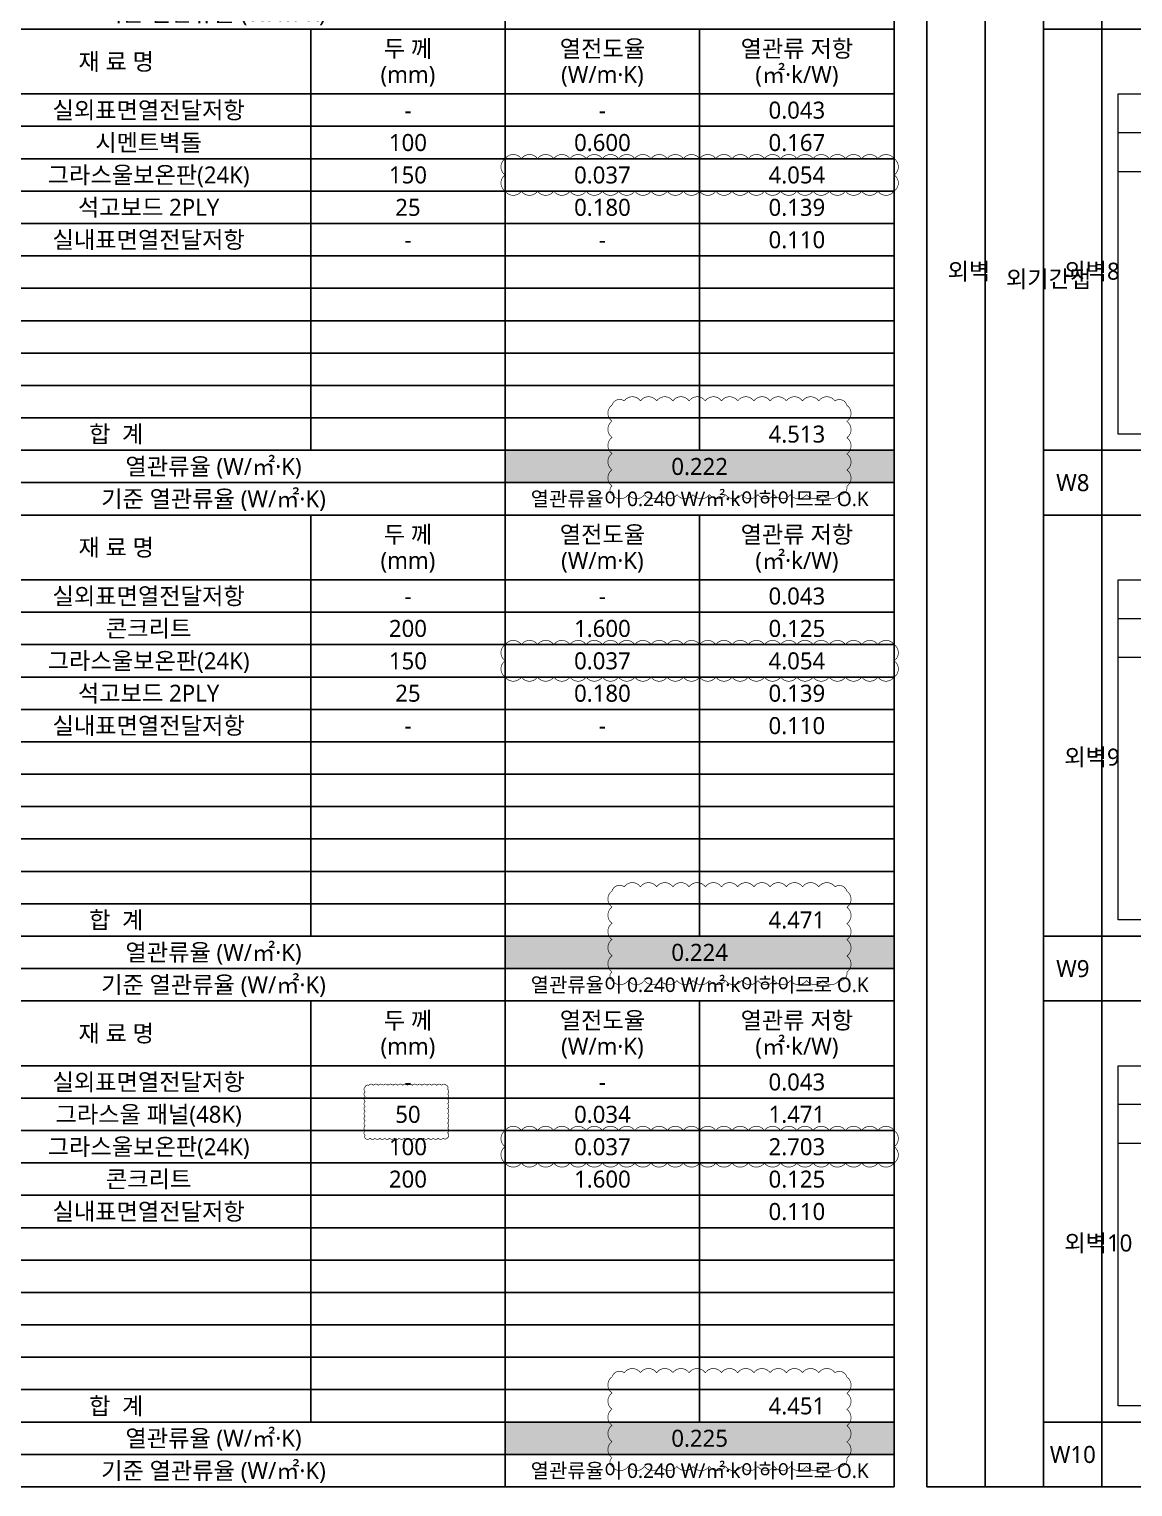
# Model space of a CAD drawing. Header units: millimetres. Extents: x 433 to 50040, y -8477 to -471.
# Drawn here: x 3105 to 6510, y -8477 to -3976 of the extents above; entities that cross this region are included whole.
import ezdxf
from ezdxf.enums import TextEntityAlignment as Align

# ---------------------------------------------------------------- set-up
doc = ezdxf.new("R2010")
doc.units = ezdxf.units.MM
doc.header["$MEASUREMENT"] = 0
doc.layers.add('2', color=4, linetype='CONTINUOUS')
doc.layers.add('RXANNOT', color=4, linetype='CONTINUOUS')
for name, color, linetype, lineweight in [('A-MKXX-NAME', 3, 'CONTINUOUS', 25), ('A-XXXX-HATC', 8, 'CONTINUOUS', 18), ('A-XXXX-TABL', 7, 'CONTINUOUS', 25), ('REV-202205', 20, 'CONTINUOUS', 25)]:
    doc.layers.add(name, color=color, linetype=linetype, lineweight=lineweight)
doc.layers.add('A-XXXX-NPLT', color=144, linetype='CONTINUOUS', lineweight=15, plot=False)
doc.styles.add('맑은고딕', font='malgun.ttf')

# ---------------------------------------------------------------- blocks, each defined once
blk = doc.blocks.new('1')
at = {"layer": 'A-XXXX-HATC'}
h = blk.add_hatch(color=254, dxfattribs=at)
h.dxf.hatch_style = 1
h.paths.add_polyline_path([(3600, -1300), (4800, -1300), (4800, -1400), (3600, -1400)])
at = {"layer": 'A-XXXX-NPLT', "ltscale": 50}
for p, q in [((1750, -320), (50, -320)), ((1750, -440), (50, -440))]:
    blk.add_line(p, q, dxfattribs=at)
blk.add_lwpolyline([(1750, -1250), (50, -1250), (50, -200), (1750, -200)], close=True, dxfattribs=at)
at = {"layer": 'A-XXXX-TABL'}
for p, q in [((1800, 0), (1800, -1500)), ((3000, 0), (3000, -1300)), ((3600, 0), (3600, -1500)), ((4200, 0), (4200, -1300)), ((4800, -200), (1800, -200)), ((2000, -200), (2000, -1200)), ((4800, -300), (1800, -300)), ((4800, -400), (1800, -400)), ((4800, -500), (1800, -500)), ((4800, -600), (1800, -600)), ((4800, -700), (1800, -700)), ((4800, -800), (1800, -800)), ((4800, -900), (1800, -900)), ((4800, -1000), (1800, -1000)), ((4800, -1100), (1800, -1100)), ((4800, -1200), (1800, -1200)), ((4800, -1300), (0, -1300)), ((600, -1500), (600, -1300)), ((4800, -1400), (1800, -1400))]:
    blk.add_line(p, q, dxfattribs=at)
blk.add_lwpolyline([(4800, -1500), (0, -1500), (0, 0), (4800, 0)], close=True, dxfattribs=at)
at = {"layer": 'A-XXXX-TABL', "color": 2, "const_width": 5}
blk.add_lwpolyline([(3600, -1300), (4800, -1300), (4800, -1400), (3600, -1400)], close=True, dxfattribs=at)
at = {"layer": 'A-MKXX-NAME', "style": '맑은고딕'}
for s, p in [('두 께', (3300, -60)), ('열전도율', (3900, -60)), ('열관류 저항', (4500, -60)), ('재 료 명', (2400, -100)), ('(mm)', (3300, -140)), ('(W/m·K)', (3900, -140)), ('(㎡·k/W)', (4500, -140)), ('1', (1900, -250)), ('2', (1900, -350)), ('3', (1900, -450)), ('4', (1900, -550)), ('5', (1900, -650)), ('6', (1900, -750)), ('7', (1900, -850)), ('8', (1900, -950)), ('9', (1900, -1050)), ('10', (1900, -1150)), ('합  계', (2400, -1250)), ('열관류율 (W/㎡·K)', (2700, -1350)), ('면적(㎡)', (300, -1400)), ('기준 열관류율 (W/㎡·K)', (2700, -1450))]:
    blk.add_text(s, height=52.5, dxfattribs=at).set_placement(p, align=Align.MIDDLE_CENTER)
blk = doc.blocks.new('asdf')
at = {"layer": 'A-XXXX-TABL'}
for p, q in [((15666, -2604), (15666, -22604)), ((16146, -2604), (16146, -22604)), ((16626, -2604), (16626, -22604)), ((17106, -2604), (17106, -22604)), ((17106, -10604), (16626, -10604)), ((17106, -14071), (16626, -14071)), ((17106, -14604), (16626, -14604)), ((17106, -18071), (16626, -18071)), ((17106, -18604), (16626, -18604)), ((17106, -22071), (16626, -22071)), ((15666, -22604), (17106, -22604))]:
    blk.add_line(p, q, dxfattribs=at)
at = {"layer": '2', "xscale": 2.666666666666639, "yscale": 2.666666666666639, "zscale": 2.666666666666639}
for p in [(2596, -6604), (17106, -6604), (2596, -10604), (17106, -10604), (2596, -14604), (17106, -14604), (2596, -18604), (17106, -18604)]:
    blk.add_blockref('1', p, dxfattribs=at)

msp = doc.modelspace()

# ---------------------------------------------------------------- linework, layer by layer
at = {"layer": 'A-XXXX-TABL'}
msp.add_line((6414.8, -3976.5), (6234.8, -3976.5), dxfattribs=at)
at = {"layer": 'REV-202205', "const_width": 2}
for points in [[(4573.5, -4476.5, 0.520567), (4623.5, -4476.5, 0.520567), (4673.5, -4476.5, 0.520567), (4723.5, -4476.5, 0.520567), (4773.5, -4476.5, 0.520567), (4823.5, -4476.5, 0.520567), (4873.5, -4476.5, 0.520567), (4923.5, -4476.5, 0.520567), (4973.5, -4476.5, 0.520567), (5023.5, -4476.5, 0.520567), (5073.5, -4476.5, 0.520567), (5123.5, -4476.5, 0.520567), (5173.5, -4476.5, 0.520567), (5223.5, -4476.5, 0.520567), (5273.5, -4476.5, 0.520567), (5323.5, -4476.5, 0.520567), (5373.5, -4476.5, 0.520567), (5423.5, -4476.5, 0.520567), (5473.5, -4476.5, 0.520567), (5523.5, -4476.5, 0.520567), (5573.5, -4476.5, 0.520567), (5623.5, -4476.5, 0.520567), (5673.5, -4476.5, 0.520567), (5723.5, -4476.5, 0.520567), (5773.5, -4476.5, 0.520567), (5773.5, -4426.5, 0.520567), (5773.5, -4376.5, 0.520567), (5723.5, -4376.5, 0.520567), (5673.5, -4376.5, 0.520567), (5623.5, -4376.5, 0.520567), (5573.5, -4376.5, 0.520567), (5523.5, -4376.5, 0.520567), (5473.5, -4376.5, 0.520567), (5423.5, -4376.5, 0.520567), (5373.5, -4376.5, 0.520567), (5323.5, -4376.5, 0.520567), (5273.5, -4376.5, 0.520567), (5223.5, -4376.5, 0.520567), (5173.5, -4376.5, 0.520567), (5123.5, -4376.5, 0.520567), (5073.5, -4376.5, 0.520567), (5023.5, -4376.5, 0.520567), (4973.5, -4376.5, 0.520567), (4923.5, -4376.5, 0.520567), (4873.5, -4376.5, 0.520567), (4823.5, -4376.5, 0.520567), (4773.5, -4376.5, 0.520567), (4723.5, -4376.5, 0.520567), (4673.5, -4376.5, 0.520567), (4623.5, -4376.5, 0.520567), (4573.5, -4376.5, 0.520567), (4573.5, -4426.5, 0.520567)], [(4903.4, -5413.3, 0.520567), (4953.4, -5413.3, 0.520567), (5003.4, -5413.3, 0.520567), (5053.4, -5413.3, 0.520567), (5103.4, -5413.3, 0.520567), (5153.4, -5413.3, 0.520567), (5203.4, -5413.3, 0.520567), (5253.4, -5413.3, 0.520567), (5303.4, -5413.3, 0.520567), (5353.4, -5413.3, 0.520567), (5403.4, -5413.3, 0.520567), (5453.4, -5413.3, 0.520567), (5503.4, -5413.3, 0.520567), (5553.4, -5413.3, 0.520567), (5603.4, -5413.3, 0.520567), (5627.6, -5387.6, 0.520567), (5627.6, -5337.6, 0.520567), (5627.6, -5287.6, 0.520567), (5627.6, -5237.6, 0.520567), (5627.6, -5187.6, 0.520567), (5627.6, -5137.6, 0.520567), (5590.9, -5124.3, 0.520567), (5540.9, -5124.3, 0.520567), (5490.9, -5124.3, 0.520567), (5440.9, -5124.3, 0.520567), (5390.9, -5124.3, 0.520567), (5340.9, -5124.3, 0.520567), (5290.9, -5124.3, 0.520567), (5240.9, -5124.3, 0.520567), (5190.9, -5124.3, 0.520567), (5140.9, -5124.3, 0.520567), (5090.9, -5124.3, 0.520567), (5040.9, -5124.3, 0.520567), (4990.9, -5124.3, 0.520567), (4940.9, -5124.3, 0.520567), (4903.4, -5136.8, 0.520567), (4903.4, -5186.8, 0.520567), (4903.4, -5236.8, 0.520567), (4903.4, -5286.8, 0.520567), (4903.4, -5336.8, 0.520567), (4903.4, -5386.8, 0.520567)], [(4573.5, -5976.5, 0.520567), (4623.5, -5976.5, 0.520567), (4673.5, -5976.5, 0.520567), (4723.5, -5976.5, 0.520567), (4773.5, -5976.5, 0.520567), (4823.5, -5976.5, 0.520567), (4873.5, -5976.5, 0.520567), (4923.5, -5976.5, 0.520567), (4973.5, -5976.5, 0.520567), (5023.5, -5976.5, 0.520567), (5073.5, -5976.5, 0.520567), (5123.5, -5976.5, 0.520567), (5173.5, -5976.5, 0.520567), (5223.5, -5976.5, 0.520567), (5273.5, -5976.5, 0.520567), (5323.5, -5976.5, 0.520567), (5373.5, -5976.5, 0.520567), (5423.5, -5976.5, 0.520567), (5473.5, -5976.5, 0.520567), (5523.5, -5976.5, 0.520567), (5573.5, -5976.5, 0.520567), (5623.5, -5976.5, 0.520567), (5673.5, -5976.5, 0.520567), (5723.5, -5976.5, 0.520567), (5773.5, -5976.5, 0.520567), (5773.5, -5926.5, 0.520567), (5773.5, -5876.5, 0.520567), (5723.5, -5876.5, 0.520567), (5673.5, -5876.5, 0.520567), (5623.5, -5876.5, 0.520567), (5573.5, -5876.5, 0.520567), (5523.5, -5876.5, 0.520567), (5473.5, -5876.5, 0.520567), (5423.5, -5876.5, 0.520567), (5373.5, -5876.5, 0.520567), (5323.5, -5876.5, 0.520567), (5273.5, -5876.5, 0.520567), (5223.5, -5876.5, 0.520567), (5173.5, -5876.5, 0.520567), (5123.5, -5876.5, 0.520567), (5073.5, -5876.5, 0.520567), (5023.5, -5876.5, 0.520567), (4973.5, -5876.5, 0.520567), (4923.5, -5876.5, 0.520567), (4873.5, -5876.5, 0.520567), (4823.5, -5876.5, 0.520567), (4773.5, -5876.5, 0.520567), (4723.5, -5876.5, 0.520567), (4673.5, -5876.5, 0.520567), (4623.5, -5876.5, 0.520567), (4573.5, -5876.5, 0.520567), (4573.5, -5926.5, 0.520567)], [(4903.4, -6913.3, 0.520567), (4953.4, -6913.3, 0.520567), (5003.4, -6913.3, 0.520567), (5053.4, -6913.3, 0.520567), (5103.4, -6913.3, 0.520567), (5153.4, -6913.3, 0.520567), (5203.4, -6913.3, 0.520567), (5253.4, -6913.3, 0.520567), (5303.4, -6913.3, 0.520567), (5353.4, -6913.3, 0.520567), (5403.4, -6913.3, 0.520567), (5453.4, -6913.3, 0.520567), (5503.4, -6913.3, 0.520567), (5553.4, -6913.3, 0.520567), (5603.4, -6913.3, 0.520567), (5627.6, -6887.6, 0.520567), (5627.6, -6837.6, 0.520567), (5627.6, -6787.6, 0.520567), (5627.6, -6737.6, 0.520567), (5627.6, -6687.6, 0.520567), (5627.6, -6637.6, 0.520567), (5590.9, -6624.3, 0.520567), (5540.9, -6624.3, 0.520567), (5490.9, -6624.3, 0.520567), (5440.9, -6624.3, 0.520567), (5390.9, -6624.3, 0.520567), (5340.9, -6624.3, 0.520567), (5290.9, -6624.3, 0.520567), (5240.9, -6624.3, 0.520567), (5190.9, -6624.3, 0.520567), (5140.9, -6624.3, 0.520567), (5090.9, -6624.3, 0.520567), (5040.9, -6624.3, 0.520567), (4990.9, -6624.3, 0.520567), (4940.9, -6624.3, 0.520567), (4903.4, -6636.8, 0.520567), (4903.4, -6686.8, 0.520567), (4903.4, -6736.8, 0.520567), (4903.4, -6786.8, 0.520567), (4903.4, -6836.8, 0.520567), (4903.4, -6886.8, 0.520567)], [(4141.8, -7399.9, 0.520567), (4156.8, -7399.9, 0.520567), (4171.8, -7399.9, 0.520567), (4186.8, -7399.9, 0.520567), (4201.8, -7399.9, 0.520567), (4216.8, -7399.9, 0.520567), (4231.8, -7399.9, 0.520567), (4246.8, -7399.9, 0.520567), (4261.8, -7399.9, 0.520567), (4276.8, -7399.9, 0.520567), (4291.8, -7399.9, 0.520567), (4306.8, -7399.9, 0.520567), (4321.8, -7399.9, 0.520567), (4336.8, -7399.9, 0.520567), (4351.8, -7399.9, 0.520567), (4366.8, -7399.9, 0.520567), (4381.8, -7399.9, 0.520567), (4395.6, -7398.7, 0.520567), (4395.6, -7383.7, 0.520567), (4395.6, -7368.7, 0.520567), (4395.6, -7353.7, 0.520567), (4395.6, -7338.7, 0.520567), (4395.6, -7323.7, 0.520567), (4395.6, -7308.7, 0.520567), (4395.6, -7293.7, 0.520567), (4395.6, -7278.7, 0.520567), (4395.6, -7263.7, 0.520567), (4395.6, -7248.7, 0.520567), (4392.1, -7237.2, 0.520567), (4377.1, -7237.2, 0.520567), (4362.1, -7237.2, 0.520567), (4347.1, -7237.2, 0.520567), (4332.1, -7237.2, 0.520567), (4317.1, -7237.2, 0.520567), (4302.1, -7237.2, 0.520567), (4287.1, -7237.2, 0.520567), (4272.1, -7237.2, 0.520567), (4257.1, -7237.2, 0.520567), (4242.1, -7237.2, 0.520567), (4227.1, -7237.2, 0.520567), (4212.1, -7237.2, 0.520567), (4197.1, -7237.2, 0.520567), (4182.1, -7237.2, 0.520567), (4167.1, -7237.2, 0.520567), (4152.1, -7237.2, 0.520567), (4141.8, -7241.9, 0.520567), (4141.8, -7256.9, 0.520567), (4141.8, -7271.9, 0.520567), (4141.8, -7286.9, 0.520567), (4141.8, -7301.9, 0.520567), (4141.8, -7316.9, 0.520567), (4141.8, -7331.9, 0.520567), (4141.8, -7346.9, 0.520567), (4141.8, -7361.9, 0.520567), (4141.8, -7376.9, 0.520567), (4141.8, -7391.9, 0.520567)], [(4573.5, -7476.5, 0.520567), (4623.5, -7476.5, 0.520567), (4673.5, -7476.5, 0.520567), (4723.5, -7476.5, 0.520567), (4773.5, -7476.5, 0.520567), (4823.5, -7476.5, 0.520567), (4873.5, -7476.5, 0.520567), (4923.5, -7476.5, 0.520567), (4973.5, -7476.5, 0.520567), (5023.5, -7476.5, 0.520567), (5073.5, -7476.5, 0.520567), (5123.5, -7476.5, 0.520567), (5173.5, -7476.5, 0.520567), (5223.5, -7476.5, 0.520567), (5273.5, -7476.5, 0.520567), (5323.5, -7476.5, 0.520567), (5373.5, -7476.5, 0.520567), (5423.5, -7476.5, 0.520567), (5473.5, -7476.5, 0.520567), (5523.5, -7476.5, 0.520567), (5573.5, -7476.5, 0.520567), (5623.5, -7476.5, 0.520567), (5673.5, -7476.5, 0.520567), (5723.5, -7476.5, 0.520567), (5773.5, -7476.5, 0.520567), (5773.5, -7426.5, 0.520567), (5773.5, -7376.5, 0.520567), (5723.5, -7376.5, 0.520567), (5673.5, -7376.5, 0.520567), (5623.5, -7376.5, 0.520567), (5573.5, -7376.5, 0.520567), (5523.5, -7376.5, 0.520567), (5473.5, -7376.5, 0.520567), (5423.5, -7376.5, 0.520567), (5373.5, -7376.5, 0.520567), (5323.5, -7376.5, 0.520567), (5273.5, -7376.5, 0.520567), (5223.5, -7376.5, 0.520567), (5173.5, -7376.5, 0.520567), (5123.5, -7376.5, 0.520567), (5073.5, -7376.5, 0.520567), (5023.5, -7376.5, 0.520567), (4973.5, -7376.5, 0.520567), (4923.5, -7376.5, 0.520567), (4873.5, -7376.5, 0.520567), (4823.5, -7376.5, 0.520567), (4773.5, -7376.5, 0.520567), (4723.5, -7376.5, 0.520567), (4673.5, -7376.5, 0.520567), (4623.5, -7376.5, 0.520567), (4573.5, -7376.5, 0.520567), (4573.5, -7426.5, 0.520567)], [(4903.4, -8413.3, 0.520567), (4953.4, -8413.3, 0.520567), (5003.4, -8413.3, 0.520567), (5053.4, -8413.3, 0.520567), (5103.4, -8413.3, 0.520567), (5153.4, -8413.3, 0.520567), (5203.4, -8413.3, 0.520567), (5253.4, -8413.3, 0.520567), (5303.4, -8413.3, 0.520567), (5353.4, -8413.3, 0.520567), (5403.4, -8413.3, 0.520567), (5453.4, -8413.3, 0.520567), (5503.4, -8413.3, 0.520567), (5553.4, -8413.3, 0.520567), (5603.4, -8413.3, 0.520567), (5627.6, -8387.6, 0.520567), (5627.6, -8337.6, 0.520567), (5627.6, -8287.6, 0.520567), (5627.6, -8237.6, 0.520567), (5627.6, -8187.6, 0.520567), (5627.6, -8137.6, 0.520567), (5590.9, -8124.3, 0.520567), (5540.9, -8124.3, 0.520567), (5490.9, -8124.3, 0.520567), (5440.9, -8124.3, 0.520567), (5390.9, -8124.3, 0.520567), (5340.9, -8124.3, 0.520567), (5290.9, -8124.3, 0.520567), (5240.9, -8124.3, 0.520567), (5190.9, -8124.3, 0.520567), (5140.9, -8124.3, 0.520567), (5090.9, -8124.3, 0.520567), (5040.9, -8124.3, 0.520567), (4990.9, -8124.3, 0.520567), (4940.9, -8124.3, 0.520567), (4903.4, -8136.8, 0.520567), (4903.4, -8186.8, 0.520567), (4903.4, -8236.8, 0.520567), (4903.4, -8286.8, 0.520567), (4903.4, -8336.8, 0.520567), (4903.4, -8386.8, 0.520567)]]:
    msp.add_lwpolyline(points, format="xyb", close=True, dxfattribs=at)

# ---------------------------------------------------------------- block references
at = {"layer": 'RXANNOT', "xscale": 0.3750000000000039, "yscale": 0.3750000000000039, "zscale": 0.3750000000000039}
msp.add_blockref('asdf', (0, 0), dxfattribs=at)

# ---------------------------------------------------------------- texts
at = {"layer": 'A-MKXX-NAME', "style": '맑은고딕'}
for s, height, p in [('실외표면열전달저항', 52.5, (3473.5, -4226.5)), ('0.043', 52.5, (5473.5, -4226.5)), ('-', 52.5, (4273.5, -4226.5)), ('-', 52.5, (4873.5, -4226.5)), ('시멘트벽돌', 52.5, (3473.5, -4326.5)), ('100', 52.5, (4273.5, -4326.5)), ('0.600', 52.5, (4873.5, -4326.5)), ('0.167', 52.5, (5473.5, -4326.5)), ('그라스울보온판(24K)', 52.5, (3473.5, -4426.5)), ('150', 52.5, (4273.5, -4426.5)), ('0.037', 52.5, (4873.5, -4426.5)), ('4.054', 52.5, (5473.5, -4426.5)), ('석고보드 2PLY', 52.5, (3473.5, -4526.5)), ('25', 52.5, (4273.5, -4526.5)), ('0.180', 52.5, (4873.5, -4526.5)), ('0.139', 52.5, (5473.5, -4526.5)), ('실내표면열전달저항', 52.5, (3473.5, -4626.5)), ('-', 52.5, (4273.5, -4626.5)), ('-', 52.5, (4873.5, -4626.5)), ('0.110', 52.5, (5473.5, -4626.5)), ('4.513', 52.5, (5473.5, -5226.5)), ('열관류율이 0.240 W/㎡·k이하이므로 O.K', 45, (5173.5, -5426.5)), ('실외표면열전달저항', 52.5, (3473.5, -5726.5)), ('0.043', 52.5, (5473.5, -5726.5)), ('-', 52.5, (4273.5, -5726.5)), ('-', 52.5, (4873.5, -5726.5)), ('콘크리트', 52.5, (3473.5, -5826.5)), ('200', 52.5, (4273.5, -5826.5)), ('1.600', 52.5, (4873.5, -5826.5)), ('0.125', 52.5, (5473.5, -5826.5)), ('그라스울보온판(24K)', 52.5, (3473.5, -5926.5)), ('150', 52.5, (4273.5, -5926.5)), ('0.037', 52.5, (4873.5, -5926.5)), ('4.054', 52.5, (5473.5, -5926.5)), ('석고보드 2PLY', 52.5, (3473.5, -6026.5)), ('25', 52.5, (4273.5, -6026.5)), ('0.180', 52.5, (4873.5, -6026.5)), ('0.139', 52.5, (5473.5, -6026.5)), ('실내표면열전달저항', 52.5, (3473.5, -6126.5)), ('0.110', 52.5, (5473.5, -6126.5)), ('-', 52.5, (4273.5, -6126.5)), ('-', 52.5, (4873.5, -6126.5)), ('4.471', 52.5, (5473.5, -6726.5)), ('열관류율이 0.240 W/㎡·k이하이므로 O.K', 45, (5173.5, -6926.5)), ('실외표면열전달저항', 52.5, (3473.5, -7226.5)), ('0.043', 52.5, (5473.5, -7226.5)), ('-', 52.5, (4273.5, -7226.5)), ('-', 52.5, (4873.5, -7226.5)), ('그라스울 패널(48K)', 52.5, (3473.5, -7326.5)), ('50', 52.5, (4273.5, -7326.5)), ('0.034', 52.5, (4873.5, -7326.5)), ('1.471', 52.5, (5473.5, -7326.5)), ('그라스울보온판(24K)', 52.5, (3473.5, -7426.5)), ('100', 52.5, (4273.5, -7426.5)), ('0.037', 52.5, (4873.5, -7426.5)), ('2.703', 52.5, (5473.5, -7426.5)), ('콘크리트', 52.5, (3473.5, -7526.5)), ('200', 52.5, (4273.5, -7526.5)), ('1.600', 52.5, (4873.5, -7526.5)), ('0.125', 52.5, (5473.5, -7526.5)), ('실내표면열전달저항', 52.5, (3473.5, -7626.5)), ('0.110', 52.5, (5473.5, -7626.5)), ('4.451', 52.5, (5473.5, -8226.5)), ('열관류율이 0.240 W/㎡·k이하이므로 O.K', 45, (5173.5, -8426.5))]:
    msp.add_text(s, height=height, dxfattribs=at).set_placement(p, align=Align.MIDDLE_CENTER)
at = {"layer": 'A-MKXX-NAME', "color": 1, "style": '맑은고딕'}
for s, p in [('0.222', (5173.5, -5326.5)), ('0.224', (5173.5, -6826.5)), ('0.225', (5173.5, -8326.5))]:
    msp.add_text(s, height=52.5, dxfattribs=at).set_placement(p, align=Align.MIDDLE_CENTER)
at = {"layer": 'A-MKXX-NAME', "style": '맑은고딕'}
for s, p in [('W8', (6324.8, -5376.5)), ('W9', (6324.8, -6876.5)), ('W10', (6324.8, -8376.5))]:
    msp.add_text(s, height=52.5, dxfattribs=at).set_placement(p, align=Align.MIDDLE)
at = {"layer": 'A-MKXX-NAME', "char_height": 52.5, "attachment_point": 4, "style": '맑은고딕'}
for s, insert in [('외벽', (5938.5, -4726.5)), ('외기간접', (6118.5, -4750.2)), ('외벽8', (6298.5, -4726.5)), ('외벽9', (6298.5, -6226.5)), ('외벽10', (6298.5, -7726.5))]:
    msp.add_mtext_dynamic_manual_height_columns(s, width=52.5, gutter_width=1026.9, heights=[494], dxfattribs=dict(at, insert=insert))

doc.saveas('drawing.dxf')
